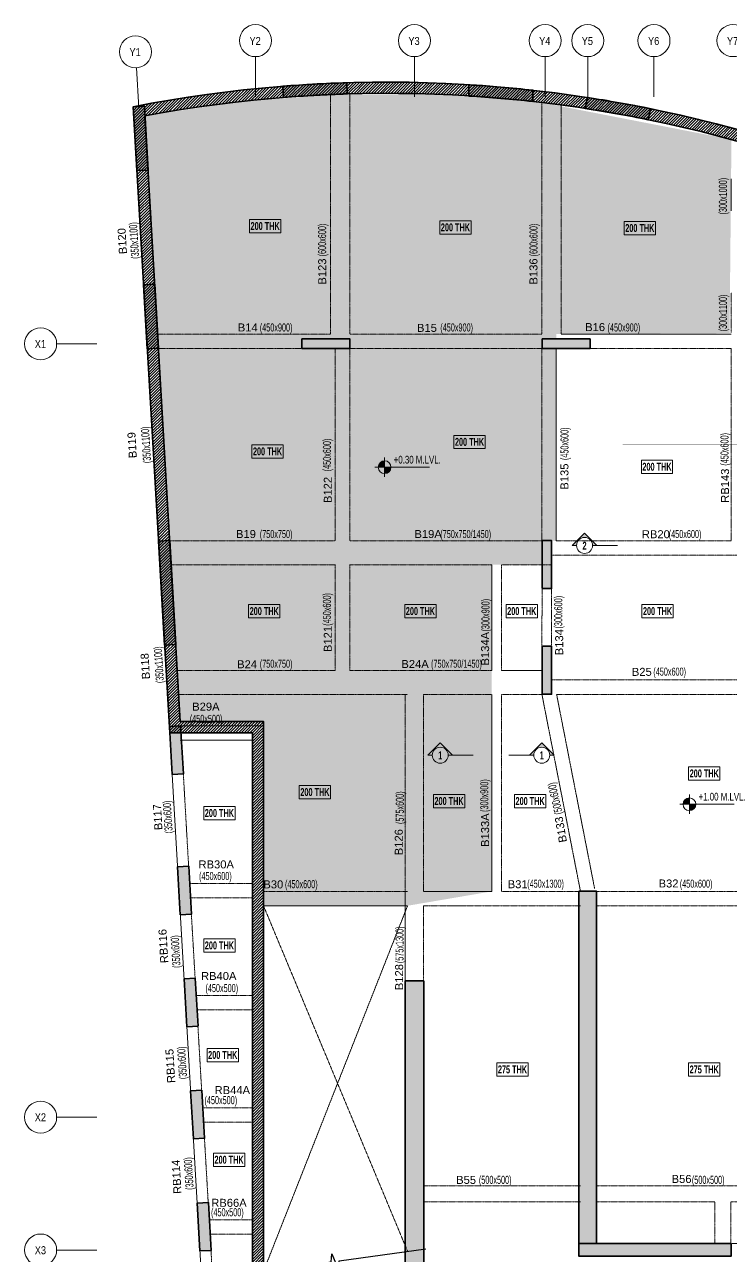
# Model space of a CAD drawing. Header units: millimetres. Extents: x -8 to 75727, y 28 to 63523.
# Drawn here: x -8 to 22063, y 25061 to 63523 of the extents above; entities that cross this region are included whole.
import ezdxf
from ezdxf.enums import TextEntityAlignment as Align

# ---------------------------------------------------------------- set-up
doc = ezdxf.new("R2010")
doc.units = ezdxf.units.MM
doc.linetypes.add('Grid Line', pattern=[2222.5, 1270, -317.5, 317.5, -317.5])
doc.linetypes.add('HIDDEN', pattern=[0.375, 0.25, -0.125])
for name, color, linetype, lineweight in [('A-FLOR-IDEN', 11, 'Continuous', 9), ('A-GRIDS', 8, 'Continuous', 9), ('A-HIDD-ABVE', 8, 'HIDDEN', 20), ('G-____-____-DIMS', 7, 'Continuous', 9), ('G-ANNO-SYMB', 1, 'Continuous', 9), ('S-BEAM', 7, 'Continuous', 18), ('S-BEAM-IDEN', 2, 'Continuous', 9), ('S-COL HATCH', 9, 'Continuous', 0), ('S-COLS', 5, 'Continuous', 35), ('S-GRIDS', 8, 'Continuous', 9)]:
    doc.layers.add(name, color=color, linetype=linetype, lineweight=lineweight)
for name, color, linetype in [('Beam Nos', 7, 'Continuous'), ('HATCH', 8, 'Continuous'), ('S-CUTOUT', 1, 'Continuous')]:
    doc.layers.add(name, color=color, linetype=linetype)
doc.styles.add('Arial Narrow', font='ARIALN.TTF', dxfattribs={"height": 400})
doc.styles.add('SC-BBS1', font='SansSerif')
doc.styles.add('Swis721 LtCn BT', font='swisscl.ttf', dxfattribs={"width": 0.9, "height": 233.355162})
doc.styles.add('Swis721 LtCn BT_1', font='swisscl.ttf', dxfattribs={"height": 240})
doc.styles.add('Swis721 LtCn BT_B', font='', dxfattribs={"width": 0.9, "height": 246.918336})
doc.styles.get('Swis721 LtCn BT_B').set_extended_font_data('Swis721 LtCn BT', bold=True)

# ---------------------------------------------------------------- blocks, each defined once
blk = doc.blocks.new('Spot Elevations - M_Spot Elevation - Target Filled-23738-FIRST FLOOR  FRAMING PLAN _NTA_')
at = {"layer": 'G-____-____-DIMS'}
h = blk.add_hatch(color=256, dxfattribs=at)
edge = h.paths.add_edge_path(flags=0)
edge.add_line((0, 0), (-2, 0))
edge.add_arc((0, 0), 2, 90, 180, ccw=False)
edge.add_line((0, 2), (0, 0))
h = blk.add_hatch(color=256, dxfattribs=at)
edge = h.paths.add_edge_path(flags=0)
edge.add_line((0, 0), (2, 0))
edge.add_arc((0, 0), 2, 270, 360, ccw=False)
edge.add_line((0, -2), (0, 0))
for p, q in [((-3, 0), (14, 0)), ((0, -3), (0, 3))]:
    blk.add_line(p, q, dxfattribs=at)
blk.add_circle((0, 0), 2, dxfattribs=at)
blk = doc.blocks.new('Detail View - M_Section Head - Structural Type 1-785420-STILT FLOOR FRAMING PLAN')
at = {"layer": 'G-ANNO-SYMB'}
h = blk.add_hatch(color=9, dxfattribs=at)
edge = h.paths.add_edge_path(flags=0)
edge.add_line((-8.5, 0), (-9.86, 0))
edge.add_line((-9.86, 0), (-5.99, 3.87))
edge.add_line((-5.99, 3.87), (-2.12, 0))
edge.add_line((-2.12, 0), (-3.5, 0))
edge.add_arc((-6, 0), 2.5, 360, 540)
for p, q in [((-5.99, 3.87), (-9.86, 0)), ((-5.99, 3.87), (-2.12, 0)), ((-8.5, 0), (-9.86, 0)), ((-3.5, 0), (-2.12, 0))]:
    blk.add_line(p, q, dxfattribs=at)
at = {"layer": 'G-ANNO-SYMB', "color": 5}
for p, q in [((-5.99, 3.87), (-9.86, 0)), ((-2.12, 0), (-5.99, 3.87)), ((-9.86, 0), (-8.5, 0)), ((-3.5, 0), (4.24, 0)), ((-3.5, 0), (-2.12, 0))]:
    blk.add_line(p, q, dxfattribs=at)
at = {"layer": 'G-ANNO-SYMB'}
blk.add_arc((-6, 0), 2.5, 360, 180, dxfattribs=at)
at = {"layer": 'G-ANNO-SYMB', "color": 5}
for start, end in [(360, 180), (180, 360)]:
    blk.add_arc((-6, 0), 2.5, start, end, dxfattribs=at)
blk = doc.blocks.new('A$C89844c14')
at = {"layer": 'S-COL HATCH', "transparency": 33554687}
h = blk.add_hatch(dxfattribs=at)
h.set_pattern_fill('ANSI31', color=256, scale=500)
h.set_pattern_definition([(45, (-31243118.95, 21573255.045), (-44.19417382, 44.19417382), [])])
edge = h.paths.add_edge_path()
edge.add_line((-12641, -10574), (46763, -10574))
edge.add_line((46763, -10574), (50159, -10424))
edge.add_line((50159, -10424), (50159, 18363))
edge.add_arc((65987, 101152), 84288, 235.33184, 259.17631, ccw=False)
edge.add_arc((-8443, 269), 41200, 49.9962, 101.0852)
edge.add_line((-16364, 40700), (-15224, 21151))
edge.add_line((-15224, 21151), (-12641, 21151))
edge.add_line((-12641, 21151), (-12641, -10574))
edge = h.paths.add_edge_path(flags=16)
edge.add_line((-12291, -10224), (46756, -10224))
edge.add_line((46756, -10224), (49809, -10089))
edge.add_line((49809, -10089), (49809, 18075))
edge.add_arc((65987, 101152), 84638, 235.32076, 258.98032, ccw=False)
edge.add_arc((-8443, 269), 40850, 49.9733, 100.6568)
edge.add_line((-15997, 40415), (-14893, 21501))
edge.add_line((-14893, 21501), (-12291, 21501))
edge.add_line((-12291, 21501), (-12291, -10224))
h = blk.add_hatch(color=256, dxfattribs=at)
h.dxf.hatch_style = 1
h.paths.add_polyline_path([(-9677, 41100), (-9696, 41450, 0.01185), (-11693, 41340), (-11674, 40991, -0.011949)])
h = blk.add_hatch(color=256, dxfattribs=at)
h.dxf.hatch_style = 1
h.paths.add_polyline_path([(-3883, 40864), (-3883, 41216, 0.011892), (-5883, 41384), (-5883, 41033, -0.011992)])
h = blk.add_hatch(color=256, dxfattribs=at)
h.dxf.hatch_style = 1
h.paths.add_polyline_path([(-278, 40295), (-209, 40638, 0.011811), (-2178, 40990), (-2248, 40647, -0.01191)])
h = blk.add_hatch(color=256, dxfattribs=at)
h.dxf.hatch_style = 1
h.paths.add_polyline_path([(-16015, 40721), (-16364, 40700), (-16248, 38704), (-15898, 38724)])
h = blk.add_hatch(color=256, dxfattribs=at)
h.dxf.hatch_style = 1
h.paths.add_polyline_path([(-15690, 35158), (-16040, 35137), (-15923, 33141), (-15574, 33161)])
h = blk.add_hatch(color=256, dxfattribs=at)
h.dxf.hatch_style = 1
h.paths.add_polyline_path([(-11098, 33452), (-11098, 33152), (-9598, 33152), (-9598, 33452)])
h = blk.add_hatch(color=256, dxfattribs=at)
h.dxf.hatch_style = 1
h.paths.add_polyline_path([(-3596, 33452), (-3596, 33152), (-2096, 33152), (-2096, 33452)])
h = blk.add_hatch(color=256, dxfattribs=at)
h.dxf.hatch_style = 1
h.paths.add_polyline_path([(-15224, 27151), (-15573, 27131), (-15384, 23886), (-15034, 23907)])
h = blk.add_hatch(color=256, dxfattribs=at)
h.dxf.hatch_style = 1
h.paths.add_polyline_path([(-3596, 25652), (-3296, 25652), (-3296, 27152), (-3596, 27152)])
h = blk.add_hatch(color=256, dxfattribs=at)
h.dxf.hatch_style = 1
h.paths.add_polyline_path([(-3596, 25652), (-3296, 25652), (-3296, 27152), (-3596, 27152)])
h = blk.add_hatch(color=256, dxfattribs=at)
h.dxf.hatch_style = 1
h.paths.add_polyline_path([(-3596, 22352), (-3296, 22352), (-3296, 23852), (-3596, 23852)])
h = blk.add_hatch(color=256, dxfattribs=at)
h.dxf.hatch_style = 1
h.paths.add_polyline_path([(-3596, 22352), (-3296, 22352), (-3296, 23852), (-3596, 23852)])
h = blk.add_hatch(color=256, dxfattribs=at)
h.dxf.hatch_style = 1
h.paths.add_polyline_path([(-15235, 21349), (-15148, 19852), (-14798, 19872), (-14886, 21370)])
h = blk.add_hatch(color=256, dxfattribs=at)
h.dxf.hatch_style = 1
h.paths.add_polyline_path([(-14979, 16967), (-14892, 15470), (-14543, 15490), (-14630, 16988)])
h = blk.add_hatch(color=256, dxfattribs=at)
h.dxf.hatch_style = 1
h.paths.add_polyline_path([(-14775, 13467), (-14688, 11970), (-14338, 11990), (-14426, 13488)])
h = blk.add_hatch(color=256, dxfattribs=at)
h.dxf.hatch_style = 1
h.paths.add_polyline_path([(-14571, 9967), (-14484, 8470), (-14134, 8490), (-14222, 9988)])
h = blk.add_hatch(color=256, dxfattribs=at)
h.dxf.hatch_style = 1
h.paths.add_polyline_path([(-14367, 6467), (-14279, 4970), (-13930, 4990), (-14017, 6488)])
at = {"layer": 'S-COLS', "elevation": 0}
for points in [[(-12641, -10574), (46763, -10574), (50159, -10424), (50159, 18363, -0.104418), (18042, 31828, 0.226686), (-16364, 40700), (-15224, 21151), (-12641, 21151)], [(-12291, -10224), (46756, -10224), (49809, -10089), (49809, 18075, -0.103603), (17829, 31550, 0.224825), (-15997, 40415), (-14893, 21501), (-12291, 21501)]]:
    blk.add_lwpolyline(points, format="xyb", close=True, dxfattribs=at)
for points in [[(-9696, 41450, 0.01185), (-11693, 41340), (-11674, 40991, -0.011949), (-9677, 41100), (-9696, 41450)], [(-5883, 41384, -0.011892), (-3883, 41216), (-3883, 40864, 0.011992), (-5883, 41033), (-5883, 41384)], [(-278, 40295), (-209, 40638, 0.011811), (-2178, 40990), (-2248, 40647, -0.01191), (-278, 40295)]]:
    blk.add_lwpolyline(points, format="xyb", dxfattribs=at)
for points in [[(-16364, 40700), (-16015, 40721), (-15898, 38724), (-16248, 38704)], [(-16040, 35137), (-15690, 35158), (-15574, 33161), (-15923, 33141)], [(-11098, 33452), (-11098, 33152), (-9598, 33152), (-9598, 33452)], [(-3596, 33452), (-3596, 33152), (-2096, 33152), (-2096, 33452)], [(-15573, 27131), (-15224, 27151), (-15034, 23907), (-15384, 23886)], [(-3596, 25652), (-3296, 25652), (-3296, 27152), (-3596, 27152)], [(-3596, 25652), (-3296, 25652), (-3296, 27152), (-3596, 27152)], [(-3596, 22352), (-3296, 22352), (-3296, 23852), (-3596, 23852)], [(-3596, 22352), (-3296, 22352), (-3296, 23852), (-3596, 23852)], [(-15235, 21349), (-14886, 21370), (-14798, 19872), (-15148, 19852)], [(-14979, 16967), (-14630, 16988), (-14543, 15490), (-14892, 15470)], [(-14775, 13467), (-14426, 13488), (-14338, 11990), (-14688, 11970)], [(-14571, 9967), (-14222, 9988), (-14134, 8490), (-14484, 8470)], [(-14367, 6467), (-14017, 6488), (-13930, 4990), (-14279, 4970)]]:
    blk.add_lwpolyline(points, close=True, dxfattribs=at)
blk = doc.blocks.new('Grid - Type 1 Structural-6743905-9TH FLOOR LVL')
at = {"layer": 'A-GRIDS'}
blk.add_circle((0, 0), 4, dxfattribs=at)
blk = doc.blocks.new('A$C45bf0ae9')
at = {"layer": 'S-GRIDS', "linetype": 'Grid Line'}
for p, q in [((-12545, 41014), (-12545, 42264)), ((-7583, 41014), (-7583, 42264)), ((-3500, 41014), (-3500, 42264)), ((-2170, 41014), (-2170, 42264)), ((-100, 41014), (-100, 42264)), ((-16192, 40669), (-16265, 41917)), ((-17504, 33297), (-18754, 33297)), ((-17504, 9150), (-18754, 9150)), ((-17504, 5000), (-18754, 5000))]:
    blk.add_line(p, q, dxfattribs=at)
at = {"layer": 'A-GRIDS', "xscale": 124.9999999999999, "yscale": 124.9999999999999, "zscale": 124.9999999999999}
for p in [(-12545, 42764), (-7583, 42764), (-3500, 42764), (-2170, 42764), (-100, 42764), (2365, 42764)]:
    blk.add_blockref('Grid - Type 1 Structural-6743905-9TH FLOOR LVL', p, dxfattribs=at)
for p, rotation in [((-16294, 42416), 3.339999999999538), ((-19254, 33297), 89.99999999999982), ((-19254, 9150), 89.99999999999982), ((-19254, 5000), 89.99999999999982)]:
    blk.add_blockref('Grid - Type 1 Structural-6743905-9TH FLOOR LVL', p, dxfattribs=dict(at, rotation=rotation))
at = {"layer": 'A-GRIDS', "lineweight": 18, "char_height": 250, "width": 440.93, "attachment_point": 1, "style": 'Arial Narrow'}
for s, insert in [('Y2', (-12731, 42879)), ('Y3', (-7769, 42879)), ('Y4', (-3686, 42879)), ('Y5', (-2356, 42879)), ('Y6', (-286, 42879)), ('Y7', (2179, 42879)), ('Y1', (-16480, 42530)), ('X1', (-19437, 33415)), ('X2', (-19437, 9268)), ('X3', (-19437, 5118))]:
    blk.add_mtext(s, dxfattribs=dict(at, insert=insert))
blk = doc.blocks.new('A$C0bd9de3c')
at = {"layer": 'S-COL HATCH', "transparency": 33554687}
h = blk.add_hatch(color=256, dxfattribs=at)
h.dxf.hatch_style = 1
h.paths.add_polyline_path([(-2446, 5200), (-2446, 4800), (2304, 4800), (2304, 5200)])
h.paths.add_polyline_path([(-2446, 5200), (-1896, 5200), (-1896, 16200), (-2446, 16200)])
h = blk.add_hatch(color=256, dxfattribs=at)
h.dxf.hatch_style = 1
h.paths.add_polyline_path([(-2086, 1900), (-2086, 2800), (-2486, 2800), (-2486, 2300), (-7296, 2300), (-7296, 13400), (-7871, 13403), (-7871, 1900)])
at = {"layer": 'S-COLS'}
blk.add_lwpolyline([(-2446, 5200), (-2446, 16200), (-1896, 16200), (-1896, 5200), (-2446, 5200)], dxfattribs=at)
blk.add_lwpolyline([(-7871, 1903), (-2086, 1900), (-2086, 2800), (-2486, 2800), (-2486, 2300), (-7296, 2300), (-7296, 13400), (-7871, 13403)], close=True, dxfattribs=at)
at = {"layer": 'S-COLS', "elevation": 0}
blk.add_lwpolyline([(2304, 5200), (-2446, 5200), (-2446, 4800), (2304, 4800)], close=True, dxfattribs=at)

msp = doc.modelspace()

# ---------------------------------------------------------------- hatches: boundary and pattern name
at = {"layer": 'HATCH'}
h = msp.add_hatch(dxfattribs=at)
h.set_pattern_fill('TRIANG', color=9, scale=1500)
h.set_pattern_definition([(60, (-31343267.2, 21493495), (-281.2499995, 487.1392893), [281.25, -281.25]), (120, (-31343267.2, 21493495), (-562.4999995, 3e-07), [281.25, -281.25]), (0, (-31343407.83, 21493738.55), (281.25, 487.139289), [281.25, -281.25])])
edge = h.paths.add_edge_path()
edge.add_line((11950.5, 36008.8), (7454.7, 36008.8))
edge.add_line((7454.7, 36008.8), (7454.7, 41760))
edge.add_line((7454.7, 41760), (4852.7, 41760))
edge.add_line((4852.7, 41760), (3746.9, 60713.4))
edge.add_line((3746.9, 60713.4), (3749.2, 60673.3))
edge.add_line((3749.2, 60673.3), (6790.9, 61127.8))
edge.add_line((6790.9, 61127.8), (9867.1, 61352.5))
edge.add_line((9867.1, 61352.5), (12933.1, 61345.3))
edge.add_line((12933.1, 61345.3), (15974.1, 61122.6))
edge.add_line((15974.1, 61122.6), (22064.9, 59935.6))
edge.add_line((22064.9, 59935.6), (22006.9, 53891))
edge.add_line((22006.9, 53891), (16596.3, 53858.8))
edge.add_line((16596.3, 53858.8), (16596.3, 47410))
edge.add_line((16596.3, 47410), (16166, 47408.8))
edge.add_line((16166, 47408.8), (16150.2, 46658.8))
edge.add_line((16150.2, 46658.8), (14582.2, 46658.8))
edge.add_line((14582.2, 46658.8), (14582.2, 43358.8))
edge.add_line((14582.2, 43358.8), (14582.2, 43358.8))
edge.add_line((14582.2, 43358.8), (14573.1, 42608.8))
edge.add_line((14573.1, 42608.8), (14591.3, 36458.8))

# ---------------------------------------------------------------- linework, layer by layer
at = {"elevation": 0}
msp.add_lwpolyline([(7181.6, 24554.3), (9562.3, 24887.2), (9589.6, 25143.5), (9782.6, 24665.6), (9809.9, 24921.8), (12520.2, 25300.8)], dxfattribs=at)
at = {"layer": 'A-FLOR-IDEN', "color": 8, "flags": 128}
for points in [[(7991.4, 57436.1), (7991.4, 57024.3), (7013.9, 57024.3), (7013.9, 57436.1)], [(7991.4, 57436.1), (7991.4, 57024.3), (7013.9, 57024.3), (7013.9, 57436.1)], [(13933.9, 57395.1), (13933.9, 56983.3), (12956.4, 56983.3), (12956.4, 57395.1)], [(13933.9, 57395.1), (13933.9, 56983.3), (12956.4, 56983.3), (12956.4, 57395.1)], [(19693.9, 57374.1), (19693.9, 56962.3), (18716.4, 56962.3), (18716.4, 57374.1)], [(19693.9, 57374.1), (19693.9, 56962.3), (18716.4, 56962.3), (18716.4, 57374.1)], [(8066.9, 50398.6), (8066.9, 49986.8), (7089.4, 49986.8), (7089.4, 50398.6)], [(8066.9, 50398.6), (8066.9, 49986.8), (7089.4, 49986.8), (7089.4, 50398.6)], [(14374.4, 50695.6), (14374.4, 50283.8), (13396.9, 50283.8), (13396.9, 50695.6)], [(14374.4, 50695.6), (14374.4, 50283.8), (13396.9, 50283.8), (13396.9, 50695.6)], [(20228.6, 49918), (20228.6, 49506.2), (19251.1, 49506.2), (19251.1, 49918)], [(20228.6, 49918), (20228.6, 49506.2), (19251.1, 49506.2), (19251.1, 49918)], [(21705.4, 40342.1), (21705.4, 39930.3), (20727.9, 39930.3), (20727.9, 40342.1)], [(21705.4, 40342.1), (21705.4, 39930.3), (20727.9, 39930.3), (20727.9, 40342.1)], [(9547.4, 39760.6), (9547.4, 39348.8), (8569.9, 39348.8), (8569.9, 39760.6)], [(9547.4, 39760.6), (9547.4, 39348.8), (8569.9, 39348.8), (8569.9, 39760.6)], [(13734.4, 39480.6), (13734.4, 39068.8), (12756.9, 39068.8), (12756.9, 39480.6)], [(13734.4, 39480.6), (13734.4, 39068.8), (12756.9, 39068.8), (12756.9, 39480.6)], [(16265.9, 39480.6), (16265.9, 39068.8), (15288.4, 39068.8), (15288.4, 39480.6)], [(16265.9, 39480.6), (16265.9, 39068.8), (15288.4, 39068.8), (15288.4, 39480.6)], [(6562.7, 39105.8), (6562.7, 38694), (5585.2, 38694), (5585.2, 39105.8)], [(6562.7, 34971.3), (6562.7, 34559.5), (5585.2, 34559.5), (5585.2, 34971.3)], [(6667.7, 31551.3), (6667.7, 31139.5), (5690.2, 31139.5), (5690.2, 31551.3)], [(14738.3, 31099.1), (14738.3, 30687.3), (15715.8, 30687.3), (15715.8, 31099.1)], [(20725.3, 31099.1), (20725.3, 30687.3), (21702.8, 30687.3), (21702.8, 31099.1)], [(6865.2, 28278.8), (6865.2, 27867), (5887.7, 27867), (5887.7, 28278.8)]]:
    msp.add_lwpolyline(points, close=True, dxfattribs=at)
at = {"layer": 'A-FLOR-IDEN', "color": 8, "elevation": 0, "flags": 128}
for points in [[(7963.7, 45411.3), (7963.7, 44999.4), (6986.2, 44999.4), (6986.2, 45411.3)], [(7963.7, 45411.3), (7963.7, 44999.4), (6986.2, 44999.4), (6986.2, 45411.3)], [(12840.2, 45411.3), (12840.2, 44999.4), (11862.7, 44999.4), (11862.7, 45411.3)], [(12840.2, 45411.3), (12840.2, 44999.4), (11862.7, 44999.4), (11862.7, 45411.3)], [(16006.2, 45411.3), (16006.2, 44999.4), (15028.7, 44999.4), (15028.7, 45411.3)], [(16006.2, 45411.3), (16006.2, 44999.4), (15028.7, 44999.4), (15028.7, 45411.3)], [(20246.2, 45411.3), (20246.2, 44999.4), (19268.7, 44999.4), (19268.7, 45411.3)], [(20246.2, 45411.3), (20246.2, 44999.4), (19268.7, 44999.4), (19268.7, 45411.3)]]:
    msp.add_lwpolyline(points, close=True, dxfattribs=at)
at = {"layer": 'A-HIDD-ABVE', "linetype": 'HIDDEN'}
for p, q in [((7450.9, 36008.8), (11950.5, 25221.2, 0)), ((7450.9, 24592), (11950.5, 36008.8))]:
    msp.add_line(p, q, dxfattribs=at)
at = {"layer": 'S-BEAM', "linetype": 'HIDDEN'}
for p, q in [((9543.9, 53858.8), (9543.9, 61371.6)), ((10143.9, 53858.8), (10143.9, 61377.7)), ((16146.3, 53858.8, 0), (16146.3, 61088.1, 0)), ((16746.3, 53858.8, 0), (16746.3, 61011.9, 0)), ((22060.7, 55158.8, 0), (22060.7, 53908.8, 0)), ((4142.9, 53858.8), (9543.9, 53858.8)), ((10143.9, 53858.8), (16146.3, 53858.8)), ((4168.7, 53408.8), (17113.1, 53408.8)), ((9694.4, 47408.8, 0), (9694.4, 53409.9, 0)), ((10144.4, 47409.9, 0), (10144.4, 53409.9, 0)), ((16146.3, 47408.8, 0), (16146.3, 53408.8, 0)), ((16596.3, 53408.8, 0), (22060.7, 53408.8, 0)), ((22060.7, 47408.8, 0), (22060.7, 53408.8, 0)), ((4519.2, 47408.8), (9694.4, 47408.8)), ((10143.9, 47408.8), (16446.3, 47408.8)), ((16596.3, 47408.8, 0), (22060.7, 47408.8)), ((16446.3, 46958.8), (23945.9, 46958.8)), ((4563, 46658.8), (9694.4, 46658.8)), ((9694.4, 43358.8, 0), (9694.4, 46659.9, 0)), ((10144.4, 43358.8, 0), (10144.4, 46659.9, 0)), ((10144.4, 46658.8), (14582.2, 46658.8)), ((14882.2, 43358.8, 0), (14882.2, 46658.8, 0)), ((14882.2, 46658.8), (16446.3, 46658.8)), ((16146.3, 44110, 0), (16151, 45909.9, 0)), ((16446.3, 44110, 0), (16446.3, 45909.9, 0)), ((4755.1, 43358.8), (9694.4, 43358.8)), ((10144.4, 43358.8), (14582.2, 43358.8)), ((16445.9, 43358.8), (16446.3, 43358.8)), ((23945.9, 43058.8), (16446.3, 43058.8)), ((4798.8, 42608.8), (11950.5, 42608.8)), ((11879.4, 36462.2, 0), (11879.4, 42612.2)), ((12450.5, 42608.8), (14582.2, 42608.8)), ((12450.5, 36458.8), (12450.5, 42608.8)), ((14882.2, 36458.8, 0), (14882.2, 42610, 0)), ((14882.2, 42608.8), (16146.3, 42608.8)), ((17350.5, 36458.8), (16146.3, 42608.8, 0)), ((17792.1, 36545.3), (16604.6, 42610, 0)), ((23845.4, 42608.8), (16604.9, 42608.8)), ((7450.9, 41627.4, 0), (4847.8, 41627.4, 0)), ((5147.6, 36703.8), (7079.1, 36703.8)), ((5173.9, 36253.8), (7100.9, 36253.8)), ((7450.9, 36458.8), (11950.5, 36458.8)), ((14882.2, 36458.8), (17350.5, 36458.8)), ((17850.5, 36458.8), (24400.4, 36458.8, 0)), ((5183.9, 36008.8, 0), (5347.7, 33201.2, 0)), ((12450.5, 33658.8), (12450.5, 36008.8)), ((12450.5, 36008.8), (17350.5, 36008.8)), ((13220.5, 36008.8), (13750, 36008.8)), ((17850.5, 36008.8), (24400.4, 36008.8)), ((5347.6, 33203.8), (7100.9, 33203.8)), ((5373.8, 32753.8), (7100.9, 32753.8)), ((5551.8, 29703.8), (7100.9, 29703.8)), ((5578, 29253.8), (7100.9, 29253.8)), ((17350.5, 27258.8), (12450.5, 27258.8)), ((17850.5, 27258.8), (24400.4, 27258.8)), ((17350.5, 26758.8), (12450.5, 26758.8)), ((17850.5, 26758.8), (21550.5, 26758.8)), ((21550.5, 25458.8, 0), (21550.5, 26758.8, 0)), ((22050.5, 26758.8), (29720.5, 26758.8)), ((22050.5, 25458.8, 0), (22050.5, 26758.8, 0)), ((5756, 26203.8), (7100.9, 26203.8)), ((5782.2, 25753.8), (7100.9, 25753.8)), ((22054.3, 25458.8, 0), (29424.3, 25458.8, 0))]:
    msp.add_line(p, q, dxfattribs=at)
at = {"layer": 'S-BEAM'}
for p, q in [((22060.7, 58708.8, 0), (22060.7, 57708.8, 0)), ((16746.3, 53858.8), (22060.7, 53858.8)), ((16596.3, 47408.8, 0), (16596.3, 53408.8, 0)), ((14582.2, 43358.8, 0), (14582.2, 46658.8, 0)), ((14882.2, 43358.8), (16146.3, 43358.8)), ((14582.2, 36458.8, 0), (14582.2, 42608.8, 0)), ((7100.9, 41177.4, 0), (4847.8, 41177.4, 0)), ((11879.4, 33662.2, 0), (11879.4, 36462.2)), ((12450.5, 36458.8), (14582.2, 36458.8)), ((7450.9, 36008.8), (11950.5, 36008.8))]:
    msp.add_line(p, q, dxfattribs=at)
at = {"layer": 'S-BEAM', "const_width": 12.5, "elevation": 0}
msp.add_lwpolyline([(18666.8, 50408.8), (33521.3, 50408.8)], dxfattribs=at)
at = {"layer": 'S-BEAM', "ltscale": 250000, "elevation": 0}
msp.add_lwpolyline([(4594.1, 40109.3), (6573.3, 6184.8)], dxfattribs=at)
at = {"layer": 'S-BEAM', "linetype": 'HIDDEN', "elevation": 0}
for points in [[(4948.2, 40129.9), (5157.7, 36458.8)], [(5374, 32751.2), (5551.9, 29701.2)], [(5578.2, 29251.2), (5756.1, 26201.2)], [(5782.4, 25751.2), (5960.3, 22701.2)]]:
    msp.add_lwpolyline(points, dxfattribs=at)

# ---------------------------------------------------------------- block references
at = {"layer": 'Beam Nos'}
msp.add_blockref('A$C45bf0ae9', (19746.1, 20258.8), dxfattribs=at)
at = {"layer": 'G-____-____-DIMS', "xscale": 99.99999999999991, "yscale": 99.99999999999991, "zscale": 99.99999999999991}
for p in [(11232.7, 49703, 0), (20753.6, 39178.6)]:
    msp.add_blockref('Spot Elevations - M_Spot Elevation - Target Filled-23738-FIRST FLOOR  FRAMING PLAN _NTA_', p, dxfattribs=at)
at = {"layer": 'G-ANNO-SYMB', "extrusion": (0, 0, -1), "yscale": 99.99999999999991, "zscale": 99.99999999999991}
for p, xscale in [((-18078.1, 47259, 0), -99.99999999999991), ((-13570.2, 40710.6), -99.99999999999991), ((-15541.9, 40710.6), 99.99999999999991)]:
    msp.add_blockref('Detail View - M_Section Head - Structural Type 1-785420-STILT FLOOR FRAMING PLAN', p, dxfattribs=dict(at, xscale=xscale))
at = {"layer": 'S-COL HATCH', "color": 4}
msp.add_blockref('A$C89844c14', (19746.1, 20258.8), dxfattribs=at)
at = {"layer": 'S-CUTOUT'}
msp.add_blockref('A$C0bd9de3c', (19750, 20262.2, 0), dxfattribs=at)

# ---------------------------------------------------------------- texts
at = {"layer": 'A-FLOR-IDEN', "color": 1, "char_height": 246.92, "width": 1155, "attachment_point": 2, "line_spacing_factor": 0.964267, "style": 'Swis721 LtCn BT_B'}
for s, insert in [('200 THK', (7502.7, 57358.1)), ('200 THK', (7502.7, 57358.1)), ('200 THK', (13445.2, 57317.1)), ('200 THK', (13445.2, 57317.1)), ('200 THK', (19205.2, 57296.1)), ('200 THK', (19205.2, 57296.1)), ('200 THK', (13885.7, 50617.6)), ('200 THK', (13885.7, 50617.6)), ('200 THK', (7578.2, 50320.6)), ('200 THK', (7578.2, 50320.6)), ('200 THK', (19739.8, 49840)), ('200 THK', (19739.8, 49840)), ('200 THK', (7474.9, 45333.2)), ('200 THK', (7474.9, 45333.2)), ('200 THK', (12351.4, 45333.2)), ('200 THK', (12351.4, 45333.2)), ('200 THK', (15517.4, 45333.2)), ('200 THK', (15517.4, 45333.2)), ('200 THK', (19757.4, 45333.2)), ('200 THK', (19757.4, 45333.2)), ('200 THK', (21216.7, 40264.1)), ('200 THK', (21216.7, 40264.1)), ('200 THK', (9058.7, 39682.6)), ('200 THK', (9058.7, 39682.6)), ('200 THK', (13245.7, 39402.6)), ('200 THK', (13245.7, 39402.6)), ('200 THK', (15777.2, 39402.6)), ('200 THK', (15777.2, 39402.6)), ('200 THK', (6073.9, 39027.8)), ('200 THK', (6073.9, 34893.3)), ('200 THK', (6178.9, 31473.3)), ('275 THK', (15227.1, 31021.1)), ('275 THK', (21214.1, 31021.1)), ('200 THK', (6376.4, 28200.8))]:
    msp.add_mtext(s, dxfattribs=dict(at, insert=insert))
at = {"layer": 'Beam Nos', "style": 'SC-BBS1'}
for s, p in [('B120', (3239, 56774.2, 0)), ('B119', (3547, 50402.7, 0)), ('B118', (3958.5, 43500.2, 0)), ('B117', (4347.5, 38788.2, 0)), ('RB116', (4523.5, 34760.2, 0)), ('RB115', (4740, 31017.2, 0)), ('RB114', (4936, 27556.2, 0))]:
    msp.add_text(s, height=250, rotation=93.339, dxfattribs=at).set_placement(p, align=Align.BOTTOM_CENTER)
at = {"layer": 'Beam Nos', "color": 3, "style": 'SC-BBS1'}
for s, rotation, p in [('B123', 90, (9484.3, 55813)), ('B136', 90, (16081.8, 55815.3, 0)), ('B135', 90, (17049.4, 49409.9, 0)), ('RB143', 90, (22063.7, 49125)), ('B122', 90, (9659.6, 48992.4)), ('B121', 90, (9659.6, 44338.9)), ('B134', 90, (16884.9, 44240.2, 0)), ('B134A', 90, (14571.6, 44034.8, 0)), ('B133A', 90, (14571.6, 38370.6, 0)), ('B133', 99.96377, (16932.8, 38420.7, 0)), ('B126', 90, (11875.5, 37994.2)), ('B128', 90, (11887.4, 33780.8))]:
    msp.add_text(s, height=250, rotation=rotation, dxfattribs=at).set_placement(p, align=Align.BOTTOM_CENTER)
for s, p in [('B14', (6959.8, 53866.4, 0)), ('B15', (12556.3, 53853.9, 0)), ('B16', (17807.8, 53878.4, 0)), ('B19', (6903.3, 47416.4, 0)), ('B19A', (12592.5, 47416.4, 0)), ('RB20', (19704.3, 47409.6)), ('B24', (6938.8, 43349.1)), ('B24A', (12184.6, 43357.8)), ('B25', (19265.4, 43112.9)), ('B29A', (5652, 42026.3)), ('RB30A', (5975.2, 37099.7)), ('B30', (7758.1, 36475.9)), ('B31', (15389.4, 36480.6)), ('B32', (20101.1, 36504.1)), ('RB40A', (6053.2, 33615.7, 0)), ('RB44A', (6478, 30051.8)), ('B55', (13778.4, 27248.2)), ('B56', (20508.3, 27277.8)), ('RB66A', (6373.1, 26532.4))]:
    msp.add_text(s, height=250, dxfattribs=at).set_placement(p, align=Align.BOTTOM_CENTER)
at = {"layer": 'G-____-____-DIMS', "color": 1, "insert": (11518.1, 50058.6, 0), "char_height": 240, "width": 1683.881, "attachment_point": 1, "line_spacing_factor": 0.970126, "style": 'Swis721 LtCn BT_1'}
msp.add_mtext('+0.30 M.LVL.', dxfattribs=at)
at = {"layer": 'G-____-____-DIMS', "insert": (21039, 39534.2), "char_height": 240, "width": 1683.881, "attachment_point": 1, "line_spacing_factor": 0.970126, "style": 'Swis721 LtCn BT_1'}
msp.add_mtext('+1.00 M.LVL.', dxfattribs=at)
at = {"layer": 'G-ANNO-SYMB', "color": 5, "char_height": 246.9, "width": 330, "attachment_point": 2, "line_spacing_factor": 0.964267, "style": 'Swis721 LtCn BT_B'}
for s, insert in [('2', (17477.7, 47375.4, 0)), ('1', (12969.8, 40827.1)), ('1', (16142.3, 40827.1))]:
    msp.add_mtext(s, dxfattribs=dict(at, insert=insert))
at = {"layer": 'S-BEAM-IDEN', "style": 'Swis721 LtCn BT', "width": 0.8}
for s, rotation, p in [('(300x1000)', 90, (21923.5, 57593.3, 0)), ('(350x1100)', 93.60442, (3570.6, 56216.9, 0)), ('(600x600)', 90, (9406.8, 56286.9)), ('(600x600)', 90, (16009.2, 56286.9, 0)), ('(300x1100)', 90, (21923.5, 53945.5, 0)), ('(450x900)', 360, (7336.1, 53942.1)), ('(450x900)', 360, (12973.8, 53942.1)), ('(450x900)', 360, (18196.3, 53942.1)), ('(350x1100)', 93.60442, (3942.8, 49837.2, 0)), ('(450x600)', 90, (16976, 49926.1)), ('(450x600)', 90, (9557.2, 49573.6, 0)), ('(450x600)', 90, (21973.8, 49751.5, 0)), ('(750x750)', 360, (7336.1, 47492.1)), ('(750x750/1450)', 360, (12973.8, 47492.1)), ('(450x600)', 360, (20107.6, 47492.1, 0)), ('(450x600)', 90, (9557.2, 44752.8, 0)), ('(300x900)', 90, (14508.2, 44571.6, 0)), ('(300x600)', 90, (16781.5, 44666.6)), ('(350x1100)', 93.60442, (4343.5, 42969.6, 0)), ('(750x750)', 360, (7336.1, 43442.1)), ('(750x750/1450)', 360, (12684.9, 43442.1)), ('(450x600)', 360, (19626, 43194.8)), ('(450x500)', 360, (5149.4, 41720.3, 0)), ('(300x900)', 90, (14471.3, 38938.4, 0)), ('(500x600)', 103.06395, (16794.4, 38887)), ('(575x600)', 90, (11832.9, 38561.4)), ('(350x600)', 93.60442, (4616.9, 38278.6, 0)), ('(450x600)', 360, (5439.4, 36813.3, 0)), ('(450x600)', 360, (8122.9, 36557.9)), ('(575x1300)', 90, (11824.9, 34217.6)), ('(350x600)', 93.60442, (4862.5, 34074.3, 0)), ('(450x500)', 360, (5639.3, 33313.3, 0)), ('(350x600)', 93.60442, (5065, 30602.7, 0)), ('(450x500)', 360, (5609, 29813.3, 0)), ('(350x600)', 93.60442, (5271.1, 27143.8, 0)), ('(500x500)', 360, (14177.8, 27325.5)), ('(500x500)', 360, (20829.8, 27325.5)), ('(450x500)', 360, (5813.2, 26313.3, 0))]:
    msp.add_text(s, height=250, rotation=rotation, dxfattribs=at).set_placement(p)
for s, p in [('(450x1300)', (15688.4, 36573.8)), ('(450x600)', (20452.2, 36573.8))]:
    msp.add_text(s, height=250, dxfattribs=at).set_placement(p)

doc.saveas('drawing.dxf')
